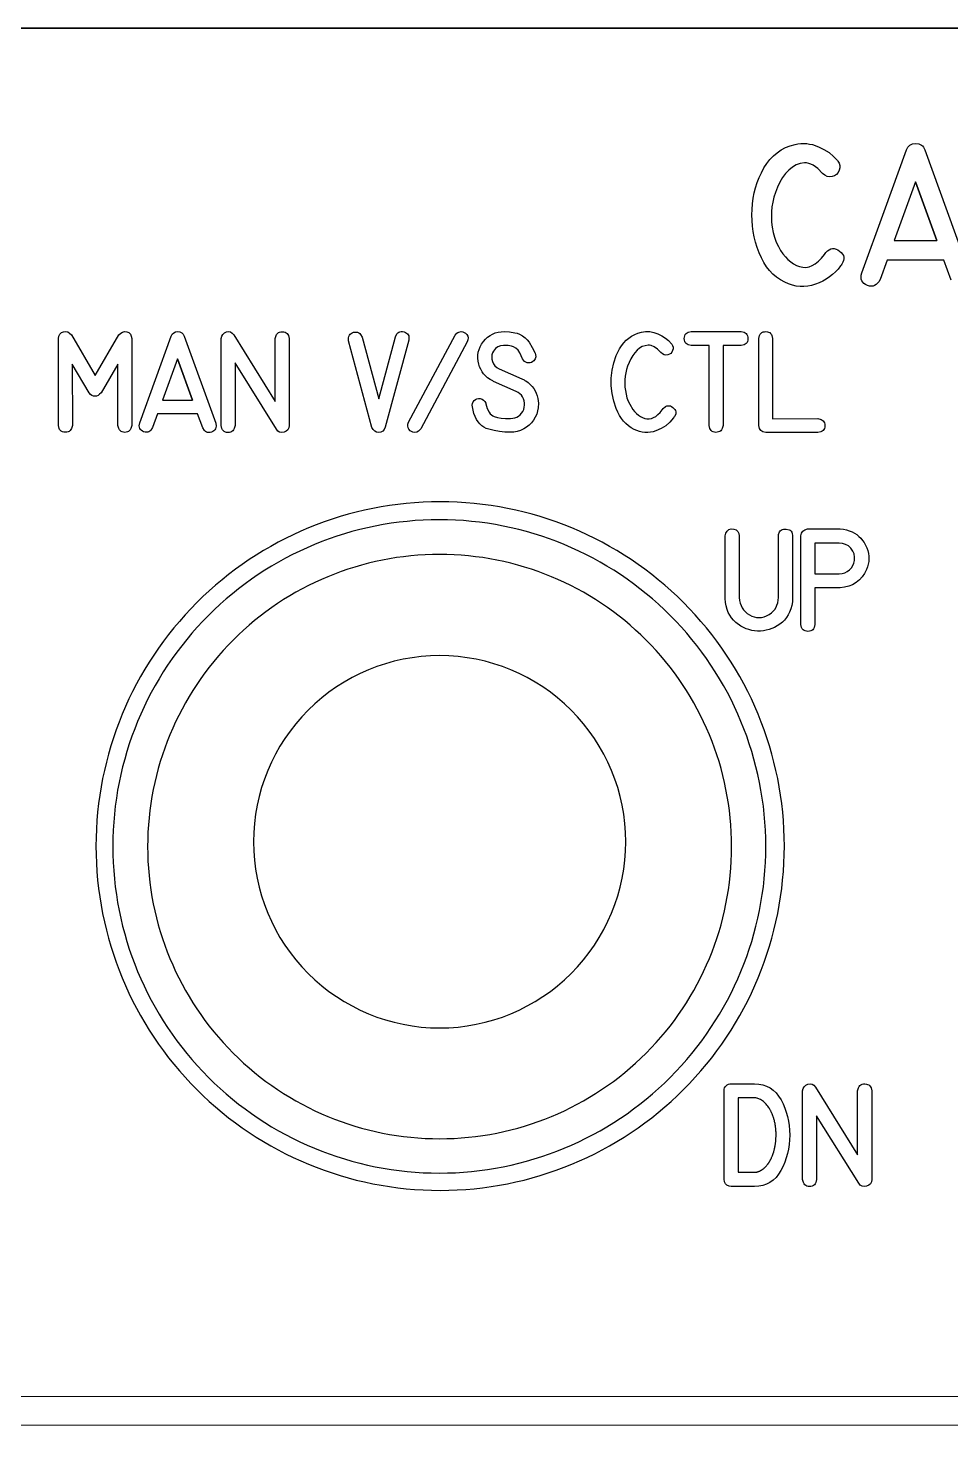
# Model space of a CAD drawing. Extents: x 361 to 684, y 82 to 686.
# Drawn here: x 549.42 to 578.92, y 168.31 to 213.53 of the extents above; entities that cross this region are included whole.
import ezdxf

# ---------------------------------------------------------------- set-up
doc = ezdxf.new("R2010")
doc.units = 0
for name, color, linetype in [('_BACKPANEL', 5, 'CONTINUOUS'), ('_ENGRAVING', 105, 'CONTINUOUS'), ('_TOPLAYER', 1, 'CONTINUOUS')]:
    doc.layers.add(name, color=color, linetype=linetype)

msp = doc.modelspace()

# ---------------------------------------------------------------- linework, layer by layer
at = {"layer": '_BACKPANEL'}
msp.add_lwpolyline([(683.772, 213.525), (683.772, 208.819), (683.772, 199.406), (683.772, 189.994), (683.772, 91.163), (683.772, 81.75), (361.5, 81.75), (361.5, 91.163), (361.5, 189.994), (361.5, 199.406), (361.5, 208.819), (361.5, 213.525)], close=True, dxfattribs=at)
msp.add_lwpolyline([(562.572, 193.472, 0.414214), (556.622, 187.522, 0.414214), (562.572, 181.572, 0.414214), (568.522, 187.522, 0.414214)], format="xyb", close=True, dxfattribs=at)
at = {"layer": '_ENGRAVING'}
for points in [[(575.431, 205.987), (575.411, 205.958), (575.4, 205.943), (575.391, 205.929), (575.312, 205.83), (575.226, 205.738), (575.135, 205.653), (575.038, 205.576), (574.934, 205.506), (574.825, 205.444), (574.71, 205.389), (574.589, 205.341), (574.465, 205.304), (574.342, 205.28), (574.219, 205.268), (574.096, 205.27), (573.974, 205.284), (573.852, 205.311), (573.731, 205.352), (573.611, 205.405), (573.475, 205.481), (573.349, 205.569), (573.232, 205.669), (573.125, 205.781), (573.027, 205.905), (572.938, 206.042), (572.859, 206.19), (572.788, 206.351), (572.728, 206.519), (572.676, 206.688), (572.634, 206.859), (572.601, 207.031), (572.578, 207.205), (572.563, 207.381), (572.559, 207.559), (572.563, 207.738), (572.577, 207.916), (572.601, 208.09), (572.634, 208.261), (572.676, 208.428), (572.728, 208.591), (572.79, 208.751), (572.862, 208.907), (572.942, 209.06), (573.033, 209.203), (573.133, 209.333), (573.243, 209.448), (573.362, 209.549), (573.491, 209.637), (573.63, 209.71), (573.778, 209.769), (573.936, 209.814), (574.03, 209.832), (574.124, 209.842), (574.217, 209.844), (574.311, 209.839), (574.404, 209.826), (574.497, 209.806), (574.684, 209.741), (574.862, 209.653), (575.023, 209.55), (575.167, 209.43), (575.295, 209.294), (575.306, 209.278), (575.347, 209.21), (575.368, 209.138), (575.369, 209.063), (575.349, 208.985), (575.312, 208.913), (575.263, 208.855), (575.202, 208.813), (575.128, 208.785), (575.044, 208.775), (574.963, 208.789), (574.885, 208.826), (574.811, 208.888), (574.663, 209.039), (574.59, 209.098), (574.518, 209.146), (574.446, 209.182), (574.375, 209.207), (574.305, 209.22), (574.235, 209.223), (574.101, 209.203), (573.973, 209.159), (573.853, 209.089), (573.74, 208.995), (573.635, 208.88), (573.54, 208.751), (573.453, 208.606), (573.376, 208.446), (573.311, 208.281), (573.259, 208.122), (573.222, 207.968), (573.198, 207.819), (573.183, 207.656), (573.18, 207.493), (573.187, 207.329), (573.206, 207.164), (573.236, 207.002), (573.28, 206.845), (573.337, 206.693), (573.408, 206.545), (573.477, 206.424), (573.55, 206.315), (573.628, 206.217), (573.71, 206.131), (573.797, 206.058), (573.888, 205.996), (573.983, 205.946), (574.083, 205.908), (574.184, 205.886), (574.285, 205.884), (574.385, 205.903), (574.485, 205.941), (574.584, 206), (574.683, 206.079), (574.781, 206.178), (574.878, 206.297), (574.92, 206.355), (574.973, 206.407), (575.027, 206.445), (575.081, 206.471), (575.136, 206.483), (575.192, 206.483), (575.248, 206.469), (575.305, 206.443), (575.363, 206.403), (575.415, 206.357), (575.455, 206.308), (575.482, 206.259), (575.497, 206.207), (575.499, 206.155), (575.489, 206.1), (575.466, 206.045)], [(578.47, 206.739), (577.792, 208.613), (577.109, 206.739)], [(577.792, 208.613), (578.47, 206.739)], [(552.727, 200.829), (552.7, 200.732), (552.68, 200.695), (552.654, 200.664), (552.624, 200.64), (552.589, 200.623), (552.549, 200.612), (552.505, 200.609), (552.46, 200.613), (552.42, 200.623), (552.385, 200.64), (552.355, 200.664), (552.33, 200.695), (552.31, 200.733), (552.284, 200.829), (552.284, 202.794), (551.744, 201.87), (551.699, 201.825), (551.652, 201.791), (551.603, 201.77), (551.551, 201.762), (551.499, 201.767), (551.451, 201.787), (551.405, 201.821), (551.362, 201.87), (550.825, 202.789), (550.827, 200.829), (550.803, 200.733), (550.783, 200.696), (550.757, 200.665), (550.726, 200.641), (550.689, 200.624), (550.647, 200.614), (550.599, 200.611), (550.552, 200.614), (550.51, 200.625), (550.474, 200.642), (550.444, 200.666), (550.419, 200.696), (550.401, 200.734), (550.381, 200.829), (550.381, 203.607), (550.396, 203.689), (550.427, 203.752), (550.475, 203.797), (550.54, 203.824), (550.611, 203.831), (550.677, 203.817), (550.738, 203.781), (550.795, 203.724), (551.552, 202.423), (552.317, 203.724), (552.373, 203.781), (552.434, 203.816), (552.499, 203.83), (552.569, 203.823), (552.633, 203.796), (552.681, 203.751), (552.712, 203.688), (552.727, 203.607)], [(552.98, 200.912), (553.484, 202.299), (553.99, 203.686), (554.022, 203.749), (554.067, 203.794), (554.125, 203.821), (554.196, 203.831), (554.267, 203.822), (554.325, 203.795), (554.371, 203.75), (554.404, 203.686), (555.412, 200.904), (555.422, 200.803), (555.415, 200.76), (555.402, 200.722), (555.382, 200.688), (555.354, 200.66), (555.319, 200.636), (555.277, 200.618), (555.233, 200.606), (555.191, 200.602), (555.152, 200.606), (555.115, 200.619), (555.081, 200.639), (555.05, 200.668), (554.995, 200.75), (554.833, 201.2), (553.551, 201.2), (553.394, 200.761), (553.338, 200.679), (553.306, 200.65), (553.272, 200.629), (553.235, 200.617), (553.195, 200.614), (553.152, 200.618), (553.107, 200.631), (553.065, 200.651), (553.03, 200.674), (553.002, 200.703), (552.983, 200.736), (552.97, 200.773), (552.966, 200.815)], [(557.758, 200.826), (557.748, 200.75), (557.718, 200.69), (557.668, 200.645), (557.598, 200.615), (557.522, 200.605), (557.456, 200.616), (557.399, 200.651), (557.35, 200.709), (556.028, 202.829), (556.028, 200.826), (556.001, 200.729), (555.981, 200.691), (555.955, 200.66), (555.925, 200.636), (555.89, 200.619), (555.85, 200.609), (555.806, 200.605), (555.761, 200.609), (555.721, 200.619), (555.686, 200.636), (555.656, 200.66), (555.631, 200.691), (555.611, 200.729), (555.585, 200.826), (555.585, 203.604), (555.604, 203.679), (555.638, 203.74), (555.688, 203.787), (555.752, 203.82), (555.821, 203.833), (555.884, 203.821), (555.941, 203.784), (555.992, 203.722), (557.314, 201.6), (557.314, 203.604), (557.339, 203.703), (557.36, 203.741), (557.386, 203.772), (557.417, 203.797), (557.454, 203.814), (557.496, 203.824), (557.543, 203.827), (557.59, 203.823), (557.631, 203.812), (557.666, 203.795), (557.696, 203.77), (557.72, 203.739), (557.738, 203.701), (557.758, 203.604)], [(559.662, 203.533), (559.661, 203.634), (559.671, 203.677), (559.687, 203.714), (559.711, 203.745), (559.741, 203.771), (559.778, 203.792), (559.822, 203.807), (559.868, 203.816), (559.91, 203.816), (559.949, 203.809), (559.984, 203.793), (560.016, 203.769), (560.045, 203.737), (560.092, 203.648), (560.622, 201.685), (561.156, 203.667), (561.203, 203.757), (561.232, 203.789), (561.265, 203.812), (561.301, 203.827), (561.341, 203.834), (561.385, 203.832), (561.433, 203.822), (561.478, 203.805), (561.516, 203.784), (561.546, 203.757), (561.569, 203.726), (561.584, 203.69), (561.591, 203.649), (561.584, 203.552), (560.835, 200.772), (560.798, 200.701), (560.75, 200.65), (560.692, 200.62), (560.624, 200.609), (560.555, 200.619), (560.496, 200.648), (560.447, 200.697), (560.408, 200.766)], [(563.068, 203.716), (563.12, 203.783), (563.15, 203.804), (563.182, 203.816), (563.257, 203.831), (563.311, 203.825), (563.36, 203.806), (563.404, 203.776), (563.444, 203.733), (563.472, 203.682), (563.483, 203.627), (563.476, 203.568), (563.452, 203.504), (561.966, 200.722), (561.94, 200.685), (561.899, 200.647), (561.842, 200.618), (561.77, 200.608), (561.716, 200.615), (561.668, 200.633), (561.626, 200.663), (561.589, 200.706), (561.564, 200.757), (561.553, 200.813), (561.557, 200.874), (561.576, 200.94)], [(565.198, 202.323), (565.223, 202.312), (565.251, 202.298), (565.276, 202.284), (565.301, 202.269), (565.327, 202.254), (565.401, 202.201), (565.468, 202.142), (565.527, 202.079), (565.579, 202.01), (565.623, 201.937), (565.66, 201.859), (565.69, 201.776), (565.712, 201.688), (565.73, 201.544), (565.725, 201.397), (565.706, 201.292), (565.675, 201.191), (565.631, 201.094), (565.575, 201.001), (565.508, 200.915), (565.434, 200.84), (565.351, 200.775), (565.261, 200.72), (565.158, 200.673), (565.054, 200.64), (564.948, 200.62), (564.841, 200.613), (564.66, 200.619), (564.484, 200.637), (564.312, 200.666), (564.143, 200.707), (564.063, 200.735), (563.989, 200.773), (563.921, 200.821), (563.859, 200.879), (563.803, 200.946), (563.753, 201.024), (563.708, 201.111), (563.67, 201.208), (563.642, 201.315), (563.62, 201.425), (563.614, 201.48), (563.622, 201.532), (563.642, 201.58), (563.675, 201.625), (563.717, 201.661), (563.764, 201.685), (563.816, 201.694), (563.873, 201.691), (563.93, 201.672), (563.978, 201.64), (564.017, 201.595), (564.046, 201.537), (564.051, 201.523), (564.095, 201.369), (564.154, 201.25), (564.189, 201.203), (564.227, 201.165), (564.269, 201.136), (564.314, 201.115), (564.417, 201.087), (564.539, 201.067), (564.679, 201.057), (564.837, 201.055), (564.911, 201.06), (564.979, 201.073), (565.041, 201.096), (565.097, 201.128), (565.147, 201.168), (565.191, 201.218), (565.229, 201.277), (565.261, 201.345), (565.28, 201.41), (565.29, 201.476), (565.288, 201.544), (565.276, 201.613), (565.255, 201.68), (565.225, 201.741), (565.186, 201.796), (565.139, 201.845), (565.087, 201.883), (565.02, 201.919), (564.291, 202.239), (564.268, 202.251), (564.183, 202.301), (564.106, 202.355), (564.038, 202.415), (563.978, 202.48), (563.927, 202.549), (563.884, 202.624), (563.85, 202.703), (563.824, 202.788), (563.803, 202.887), (563.794, 202.984), (563.795, 203.078), (563.808, 203.17), (563.832, 203.259), (563.867, 203.345), (563.914, 203.429), (563.971, 203.511), (564.037, 203.586), (564.107, 203.651), (564.183, 203.706), (564.263, 203.751), (564.349, 203.786), (564.439, 203.811), (564.534, 203.826), (564.634, 203.831), (564.807, 203.826), (564.971, 203.795), (565.05, 203.775), (565.13, 203.744), (565.223, 203.694), (565.305, 203.634), (565.375, 203.566), (565.434, 203.489), (565.534, 203.321), (565.624, 203.139), (565.638, 203.098), (565.643, 203.024), (565.623, 202.958), (565.583, 202.898), (565.55, 202.869), (565.508, 202.845), (565.464, 202.832), (565.419, 202.828), (565.371, 202.835), (565.325, 202.851), (565.285, 202.877), (565.25, 202.914), (565.221, 202.961), (565.134, 203.147), (565.078, 203.234), (565.004, 203.305), (564.937, 203.342), (564.866, 203.368), (564.763, 203.386), (564.619, 203.39), (564.519, 203.378), (564.433, 203.343), (564.358, 203.286), (564.296, 203.208), (564.264, 203.149), (564.244, 203.086), (564.236, 203.02), (564.239, 202.951), (564.258, 202.869), (564.291, 202.796), (564.34, 202.734), (564.403, 202.681), (564.417, 202.67), (564.435, 202.66), (564.452, 202.652), (564.471, 202.644)], [(570.08, 201.112), (570.066, 201.091), (570.058, 201.08), (570.051, 201.071), (569.935, 200.936), (569.802, 200.822), (569.652, 200.729), (569.486, 200.656), (569.398, 200.63), (569.311, 200.613), (569.225, 200.605), (569.138, 200.606), (569.052, 200.616), (568.966, 200.635), (568.881, 200.664), (568.796, 200.701), (568.7, 200.755), (568.612, 200.817), (568.529, 200.887), (568.453, 200.966), (568.384, 201.054), (568.322, 201.15), (568.266, 201.255), (568.216, 201.368), (568.137, 201.606), (568.084, 201.848), (568.057, 202.095), (568.057, 202.346), (568.084, 202.595), (568.137, 202.833), (568.217, 203.061), (568.325, 203.279), (568.388, 203.38), (568.459, 203.471), (568.536, 203.553), (568.621, 203.624), (568.712, 203.685), (568.809, 203.737), (568.914, 203.779), (569.026, 203.81), (569.158, 203.83), (569.29, 203.828), (569.421, 203.805), (569.553, 203.759), (569.678, 203.697), (569.792, 203.624), (569.894, 203.54), (569.984, 203.444), (569.992, 203.433), (570.021, 203.384), (570.035, 203.334), (570.036, 203.281), (570.022, 203.226), (569.996, 203.175), (569.961, 203.134), (569.918, 203.104), (569.866, 203.085), (569.806, 203.078), (569.749, 203.087), (569.695, 203.114), (569.642, 203.157), (569.538, 203.264), (569.435, 203.339), (569.335, 203.382), (569.285, 203.392), (569.236, 203.393), (569.141, 203.38), (569.052, 203.349), (568.967, 203.3), (568.887, 203.233), (568.813, 203.152), (568.746, 203.061), (568.685, 202.959), (568.631, 202.846), (568.584, 202.73), (568.548, 202.617), (568.522, 202.509), (568.505, 202.404), (568.495, 202.289), (568.492, 202.173), (568.497, 202.058), (568.51, 201.942), (568.532, 201.828), (568.563, 201.717), (568.603, 201.609), (568.653, 201.505), (568.753, 201.343), (568.808, 201.274), (568.866, 201.214), (568.927, 201.162), (568.991, 201.118), (569.058, 201.083), (569.129, 201.056), (569.2, 201.041), (569.271, 201.039), (569.342, 201.052), (569.412, 201.079), (569.482, 201.121), (569.552, 201.177), (569.621, 201.246), (569.69, 201.331), (569.719, 201.372), (569.794, 201.435), (569.833, 201.453), (569.872, 201.462), (569.911, 201.461), (569.951, 201.452), (569.991, 201.433), (570.032, 201.405), (570.096, 201.338), (570.116, 201.303), (570.126, 201.267), (570.128, 201.23), (570.12, 201.192)], [(571.193, 200.829), (571.193, 203.387), (570.616, 203.387), (570.519, 203.407), (570.482, 203.426), (570.451, 203.451), (570.427, 203.482), (570.41, 203.518), (570.4, 203.56), (570.396, 203.608), (570.4, 203.656), (570.41, 203.699), (570.428, 203.735), (570.452, 203.766), (570.482, 203.791), (570.52, 203.81), (570.616, 203.831), (572.213, 203.831), (572.308, 203.81), (572.345, 203.791), (572.376, 203.767), (572.4, 203.736), (572.417, 203.699), (572.427, 203.657), (572.431, 203.608), (572.428, 203.56), (572.417, 203.517), (572.401, 203.481), (572.377, 203.45), (572.346, 203.426), (572.309, 203.407), (572.213, 203.387), (571.637, 203.387), (571.637, 200.829), (571.609, 200.731), (571.587, 200.693), (571.561, 200.662), (571.529, 200.638), (571.493, 200.621), (571.451, 200.611), (571.405, 200.608), (571.359, 200.613), (571.318, 200.623), (571.283, 200.641), (571.254, 200.665), (571.23, 200.696), (571.212, 200.734)], [(572.999, 200.607), (572.912, 200.625), (572.877, 200.643), (572.846, 200.668), (572.821, 200.698), (572.8, 200.735), (572.775, 200.826), (572.775, 203.607), (572.802, 203.706), (572.823, 203.745), (572.849, 203.776), (572.88, 203.801), (572.917, 203.818), (572.958, 203.827), (573.005, 203.83), (573.051, 203.826), (573.092, 203.815), (573.127, 203.797), (573.157, 203.772), (573.181, 203.741), (573.199, 203.703), (573.219, 203.607), (573.219, 201.046), (574.671, 201.047), (574.769, 201.024), (574.807, 201.004), (574.838, 200.978), (574.862, 200.947), (574.879, 200.911), (574.889, 200.869), (574.892, 200.822), (574.888, 200.774), (574.878, 200.733), (574.86, 200.697), (574.835, 200.668), (574.804, 200.644), (574.766, 200.626), (574.67, 200.607)], [(554.673, 201.642), (554.194, 202.964), (553.713, 201.642)], [(554.194, 202.964), (554.673, 201.642)], [(573.86, 195.325), (573.86, 195.293), (573.853, 195.197), (573.832, 195.079), (573.803, 194.969), (573.765, 194.866), (573.719, 194.772), (573.665, 194.686), (573.602, 194.607), (573.531, 194.537), (573.452, 194.475), (573.282, 194.374), (573.195, 194.335), (573.106, 194.304), (573.016, 194.281), (572.925, 194.265), (572.832, 194.258), (572.738, 194.257), (572.645, 194.265), (572.553, 194.28), (572.463, 194.303), (572.375, 194.334), (572.29, 194.372), (572.206, 194.418), (572.045, 194.533), (571.971, 194.602), (571.906, 194.679), (571.85, 194.763), (571.802, 194.854), (571.764, 194.952), (571.735, 195.059), (571.715, 195.172), (571.703, 195.293), (571.703, 195.325), (571.703, 197.298), (571.708, 197.343), (571.721, 197.384), (571.766, 197.455), (571.823, 197.501), (571.893, 197.522), (571.976, 197.517), (572.054, 197.49), (572.11, 197.445), (572.143, 197.38), (572.154, 197.298), (572.154, 195.325), (572.165, 195.236), (572.184, 195.153), (572.211, 195.075), (572.247, 195.004), (572.292, 194.938), (572.346, 194.878), (572.408, 194.823), (572.478, 194.775), (572.554, 194.735), (572.63, 194.708), (572.708, 194.692), (572.786, 194.688), (572.866, 194.696), (572.946, 194.716), (573.027, 194.747), (573.11, 194.791), (573.179, 194.838), (573.238, 194.892), (573.288, 194.952), (573.328, 195.018), (573.359, 195.09), (573.383, 195.165), (573.4, 195.243), (573.41, 195.325), (573.41, 197.298), (573.413, 197.341), (573.442, 197.426), (573.465, 197.458), (573.492, 197.484), (573.525, 197.503), (573.563, 197.515), (573.655, 197.519), (573.745, 197.498), (573.78, 197.478), (573.809, 197.454), (573.831, 197.423), (573.847, 197.387), (573.86, 197.298)], [(575.353, 197.522), (575.383, 197.522), (575.484, 197.511), (575.58, 197.491), (575.672, 197.464), (575.761, 197.429), (575.841, 197.387), (575.914, 197.339), (575.982, 197.284), (576.044, 197.224), (576.099, 197.157), (576.149, 197.084), (576.192, 197.004), (576.23, 196.919), (576.26, 196.83), (576.281, 196.742), (576.294, 196.655), (576.298, 196.568), (576.293, 196.482), (576.279, 196.396), (576.257, 196.311), (576.226, 196.226), (576.163, 196.1), (576.086, 195.988), (575.995, 195.89), (575.89, 195.808), (575.775, 195.74), (575.652, 195.69), (575.522, 195.656), (575.383, 195.639), (575.353, 195.637), (574.575, 195.637), (574.575, 194.471), (574.55, 194.372), (574.53, 194.334), (574.504, 194.302), (574.473, 194.277), (574.437, 194.26), (574.395, 194.249), (574.348, 194.245), (574.301, 194.249), (574.26, 194.26), (574.224, 194.277), (574.193, 194.302), (574.167, 194.334), (574.147, 194.372), (574.123, 194.471), (574.123, 197.298), (574.145, 197.386), (574.188, 197.453), (574.251, 197.498), (574.334, 197.522), (574.348, 197.522)], [(575.353, 197.071), (574.575, 197.071), (574.575, 196.09), (575.353, 196.09), (575.441, 196.098), (575.525, 196.12), (575.603, 196.158), (575.675, 196.212), (575.738, 196.276), (575.786, 196.348), (575.82, 196.428), (575.839, 196.515), (575.843, 196.623), (575.824, 196.723), (575.783, 196.816), (575.721, 196.903), (575.643, 196.977), (575.555, 197.029), (575.459, 197.06)], [(571.891, 179.787), (572.645, 179.787), (572.781, 179.779), (572.909, 179.755), (573.027, 179.715), (573.137, 179.659), (573.238, 179.587), (573.33, 179.498), (573.413, 179.394), (573.488, 179.274), (573.553, 179.145), (573.61, 179.012), (573.658, 178.875), (573.698, 178.736), (573.728, 178.594), (573.75, 178.448), (573.763, 178.299), (573.768, 178.147), (573.763, 177.995), (573.75, 177.846), (573.728, 177.7), (573.698, 177.557), (573.658, 177.418), (573.61, 177.282), (573.553, 177.149), (573.487, 177.019), (573.412, 176.899), (573.329, 176.795), (573.237, 176.707), (573.136, 176.635), (573.026, 176.579), (572.908, 176.539), (572.781, 176.515), (572.645, 176.507), (571.891, 176.507), (571.894, 176.507), (571.891, 176.507), (571.833, 176.516), (571.76, 176.545), (571.709, 176.591), (571.678, 176.654), (571.668, 176.734), (571.666, 176.734), (571.668, 179.563), (571.666, 179.575), (571.673, 179.618), (571.686, 179.657), (571.707, 179.693), (571.736, 179.725), (571.77, 179.752), (571.808, 179.771), (571.848, 179.783), (571.892, 179.787)], [(576.388, 176.728), (576.378, 176.651), (576.347, 176.59), (576.297, 176.544), (576.225, 176.514), (576.149, 176.503), (576.081, 176.515), (576.023, 176.55), (575.973, 176.609), (574.628, 178.767), (574.628, 176.728), (574.6, 176.63), (574.579, 176.591), (574.554, 176.559), (574.523, 176.535), (574.487, 176.517), (574.447, 176.507), (574.401, 176.503), (574.356, 176.507), (574.315, 176.517), (574.28, 176.535), (574.249, 176.559), (574.224, 176.591), (574.203, 176.63), (574.176, 176.728), (574.176, 179.556), (574.196, 179.632), (574.231, 179.694), (574.281, 179.742), (574.347, 179.776), (574.417, 179.789), (574.481, 179.777), (574.539, 179.74), (574.591, 179.676), (575.936, 177.516), (575.936, 179.556), (575.962, 179.656), (575.983, 179.695), (576.01, 179.727), (576.042, 179.752), (576.079, 179.769), (576.121, 179.78), (576.169, 179.783), (576.217, 179.779), (576.259, 179.768), (576.295, 179.75), (576.325, 179.725), (576.35, 179.693), (576.368, 179.654), (576.388, 179.556)], [(572.645, 176.958), (572.651, 176.958), (572.659, 176.958), (572.665, 176.959), (572.672, 176.96), (572.68, 176.961), (572.688, 176.962), (572.695, 176.962), (572.703, 176.963), (572.709, 176.964), (572.717, 176.965), (572.73, 176.968), (572.736, 176.97), (572.744, 176.974), (572.752, 176.975), (572.76, 176.978), (572.767, 176.979), (572.775, 176.982), (572.789, 176.989), (572.805, 176.995), (572.812, 176.998), (572.82, 177.002), (572.832, 177.01), (572.848, 177.018), (572.855, 177.022), (572.863, 177.027), (572.877, 177.037), (572.885, 177.041), (572.893, 177.046), (572.9, 177.051), (572.908, 177.058), (572.914, 177.062), (572.922, 177.067), (572.938, 177.08), (572.951, 177.093), (572.957, 177.099), (572.965, 177.107), (572.972, 177.114), (572.98, 177.122), (572.994, 177.134), (573.001, 177.141), (573.009, 177.149), (573.015, 177.156), (573.023, 177.165), (573.036, 177.181), (573.05, 177.199), (573.063, 177.216), (573.069, 177.225), (573.078, 177.234), (573.083, 177.243), (573.09, 177.253), (573.096, 177.263), (573.103, 177.274), (573.116, 177.293), (573.122, 177.303), (573.129, 177.314), (573.134, 177.324), (573.142, 177.335), (573.151, 177.355), (573.157, 177.367), (573.164, 177.38), (573.17, 177.39), (573.177, 177.402), (573.181, 177.413), (573.186, 177.426), (573.198, 177.45), (573.209, 177.476), (573.213, 177.488), (573.218, 177.501), (573.222, 177.514), (573.228, 177.528), (573.236, 177.554), (573.24, 177.567), (573.246, 177.581), (573.254, 177.609), (573.263, 177.636), (573.266, 177.649), (573.27, 177.665), (573.273, 177.678), (573.278, 177.693), (573.28, 177.705), (573.284, 177.721), (573.289, 177.751), (573.291, 177.765), (573.295, 177.78), (573.297, 177.794), (573.3, 177.809), (573.305, 177.839), (573.307, 177.854), (573.311, 177.87), (573.315, 177.9), (573.315, 177.914), (573.318, 177.93), (573.321, 177.961), (573.323, 177.991), (573.324, 178.023), (573.326, 178.054), (573.327, 178.069), (573.329, 178.086), (573.33, 178.099), (573.331, 178.116), (573.331, 178.131), (573.331, 178.147), (573.331, 178.162), (573.331, 178.177), (573.33, 178.192), (573.329, 178.209), (573.329, 178.224), (573.329, 178.24), (573.326, 178.272), (573.324, 178.3), (573.321, 178.334), (573.319, 178.363), (573.316, 178.393), (573.314, 178.408), (573.313, 178.424), (573.307, 178.454), (573.303, 178.468), (573.302, 178.483), (573.297, 178.513), (573.292, 178.544), (573.284, 178.573), (573.279, 178.6), (573.275, 178.614), (573.271, 178.629), (573.266, 178.642), (573.263, 178.658), (573.255, 178.685), (573.247, 178.712), (573.242, 178.724), (573.238, 178.738), (573.228, 178.765), (573.218, 178.791), (573.213, 178.803), (573.209, 178.816), (573.202, 178.827), (573.198, 178.84), (573.186, 178.864), (573.177, 178.887), (573.166, 178.911), (573.159, 178.921), (573.154, 178.931), (573.142, 178.954), (573.129, 178.975), (573.122, 178.985), (573.116, 178.996), (573.103, 179.015), (573.097, 179.024), (573.092, 179.034), (573.065, 179.071), (573.039, 179.106), (573.01, 179.138), (572.981, 179.169), (572.954, 179.196), (572.924, 179.22), (572.893, 179.244), (572.863, 179.265), (572.834, 179.282), (572.805, 179.297), (572.775, 179.308), (572.744, 179.319), (572.73, 179.323), (572.717, 179.329), (572.688, 179.333), (572.659, 179.335), (572.651, 179.335), (572.645, 179.335), (572.117, 179.335), (572.117, 176.958)]]:
    msp.add_lwpolyline(points, close=True, dxfattribs=at)
for points in [[(578.928, 205.474), (578.698, 206.112), (576.879, 206.112), (576.656, 205.49), (576.619, 205.425), (576.577, 205.373), (576.532, 205.332), (576.483, 205.303), (576.431, 205.286), (576.374, 205.281), (576.314, 205.287), (576.25, 205.306), (576.19, 205.333), (576.14, 205.367), (576.101, 205.407), (576.073, 205.454), (576.056, 205.507), (576.05, 205.566), (576.054, 205.632), (576.069, 205.704), (576.784, 207.671), (577.502, 209.638), (577.548, 209.726), (577.577, 209.762), (577.612, 209.79), (577.65, 209.813), (577.694, 209.829), (577.794, 209.843), (577.894, 209.831), (577.938, 209.815), (577.977, 209.793), (578.012, 209.764), (578.042, 209.728), (578.089, 209.638), (579.519, 205.693)], [(367.183, 168.874), (677.641, 168.889), (677.731, 168.898), (677.816, 168.924), (677.892, 168.966), (677.958, 169.021), (678.013, 169.088), (678.054, 169.164), (678.08, 169.249), (678.089, 169.34), (678.08, 169.43), (678.053, 169.514), (678.012, 169.591), (677.957, 169.657), (677.891, 169.712), (677.815, 169.753), (677.731, 169.78), (677.641, 169.789), (367.181, 169.774)]]:
    msp.add_lwpolyline(points, dxfattribs=at)
for points in [[(562.589, 198.391, 0.414214), (551.582, 187.384, 0.414214), (562.589, 176.378, 0.414214), (573.595, 187.384, 0.414214)], [(562.561, 197.816, 0.414214), (552.12, 187.374, 0.414214), (562.561, 176.932, 0.414214), (573.003, 187.374, 0.414214)]]:
    msp.add_lwpolyline(points, format="xyb", close=True, dxfattribs=at)
at = {"layer": '_TOPLAYER'}
msp.add_lwpolyline([(681.465, 213.525), (595.74, 213.525), (541.568, 213.525), (541.309, 213.525), (503.671, 213.525)], dxfattribs=at)
msp.add_lwpolyline([(562.572, 196.706, 0.414214), (553.234, 187.368, 0.414214), (562.572, 178.03, 0.414214), (571.91, 187.368, 0.414214)], format="xyb", close=True, dxfattribs=at)

doc.saveas('drawing.dxf')
